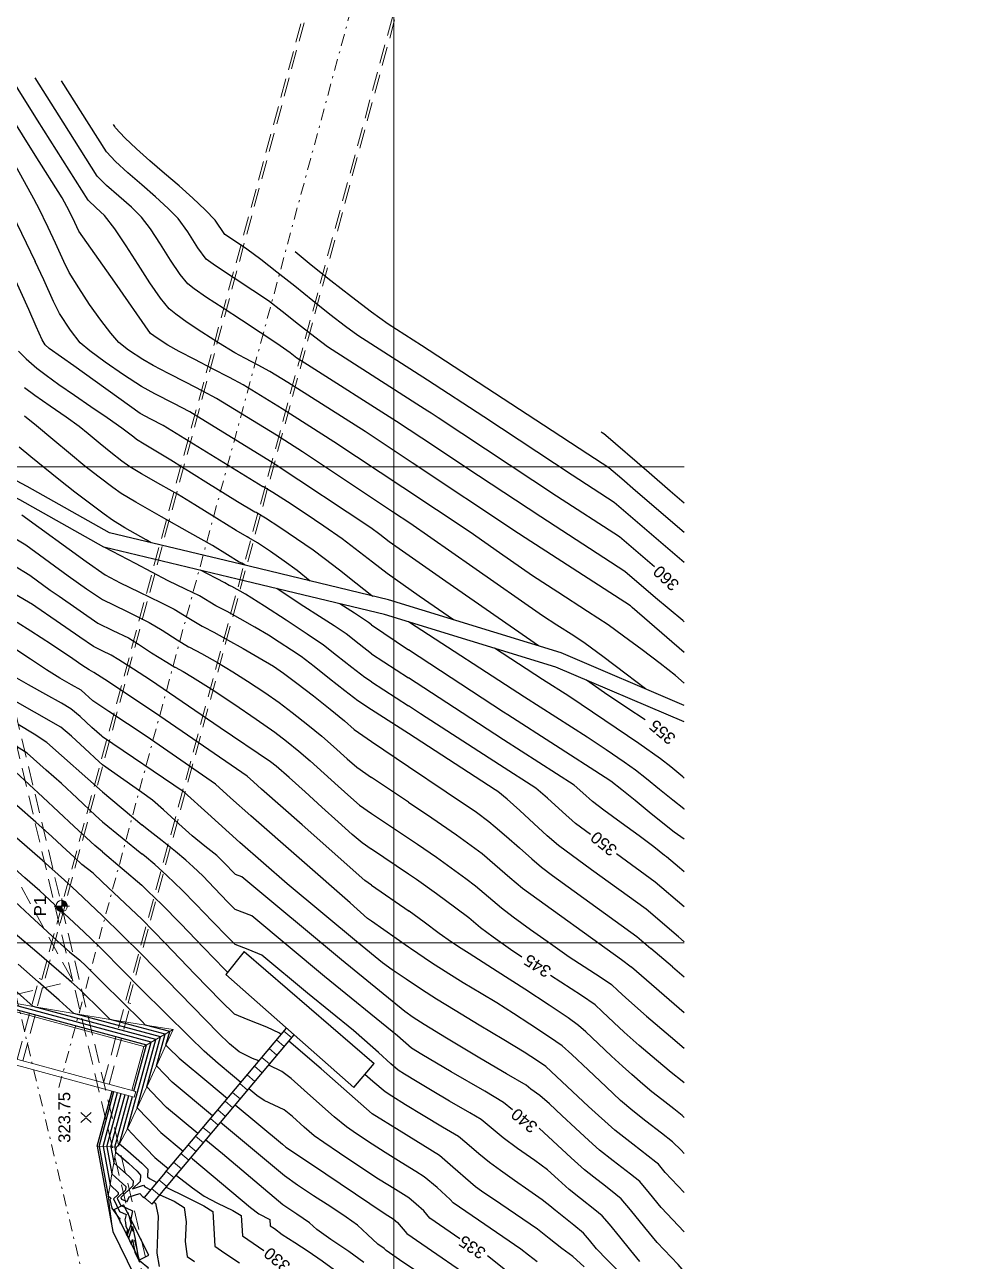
# Model space of a CAD drawing. Extents: x -3306 to 128006, y 43119 to 174431.
# Drawn here: x 62455.6 to 62506, y 108658.3 to 108723.2 of the extents above; entities that cross this region are included whole.
import ezdxf
from ezdxf.enums import TextEntityAlignment as Align

# ---------------------------------------------------------------- set-up
doc = ezdxf.new("R2010")
doc.units = 0
doc.header["$MEASUREMENT"] = 0
doc.linetypes.add('TRATTEGGIATA', pattern=[0.75, 0.5, -0.25])
doc.linetypes.add('TRATTOPUNTO2', pattern=[0.5, 0.25, -0.125, 0, -0.125])
for name, color, linetype in [('Bâti', 7, 'Continuous'), ('CANALISATION', 2, 'Continuous'), ('coordinate', 2, 'Continuous'), ('curve livello 1m', 2, 'Continuous'), ('curve livello 5m', 7, 'Continuous'), ('LIN010CO', 2, 'Continuous'), ('LIN018CO', 6, 'Continuous'), ('LIN025CO', 7, 'Continuous'), ('LIN035CO', 1, 'Continuous'), ('Strade', 7, 'Continuous'), ('TEXT035', 1, 'Continuous')]:
    doc.layers.add(name, color=color, linetype=linetype)
doc.styles.add('ARIAL', font='arial.ttf')

# ---------------------------------------------------------------- blocks, each defined once
blk = doc.blocks.new('quote')
at = {"layer": 'LIN018CO'}
for p, q in [((0.001, 0.001), (-0.001, -0.001)), ((0.001, -0.001), (-0.001, 0.001))]:
    blk.add_line(p, q, dxfattribs=at)
at = {"layer": 'LIN035CO'}
for p, q in [((-0.013, 0.013), (-0.106, 0.106)), ((0.106, 0.106), (0.013, 0.013)), ((-0.013, -0.013), (-0.106, -0.106)), ((0.106, -0.106), (0.013, -0.013))]:
    blk.add_line(p, q, dxfattribs=at)
at = {"layer": 'TEXT035', "style": 'ARIAL'}
blk.add_attdef('VALORE', text='', height=0.25, dxfattribs=at).set_placement((0, 0.33), align=Align.CENTER)
blk = doc.blocks.new('Coordonnées')
at = {"layer": 'LIN025CO', "lineweight": 0}
h = blk.add_hatch(color=256, dxfattribs=at)
h.dxf.hatch_style = 1
h.paths.add_polyline_path([(0, 0.3, 0.414214), (-0.3, 0), (0, 0)])
h.paths.add_polyline_path([(0.3, 0), (0, 0), (0, -0.3, 0.414214)])
at = {"layer": 'LIN025CO', "lineweight": 0, "flags": 128}
for points in [[(-0.4, 0), (0.4, 0)], [(0, 0.4), (0, -0.4)]]:
    blk.add_lwpolyline(points, dxfattribs=at)
at = {"layer": 'LIN025CO', "lineweight": 0}
blk.add_circle((0, 0), 0.3, dxfattribs=at)
at = {"layer": 'TEXT035', "style": 'ARIAL'}
blk.add_attdef('No°', text='', height=0.625, dxfattribs=at).set_placement((0, 0.825), align=Align.CENTER)

msp = doc.modelspace()

# ---------------------------------------------------------------- linework, layer by layer
at = {"layer": 'Bâti', "linetype": 'Continuous'}
for p, q in [((62467.142, 108674.539), (62466.18, 108673.327)), ((62467.142, 108674.539), (62473.964, 108668.652)), ((62466.18, 108673.327), (62472.912, 108667.401)), ((62462.993, 108662.937), (62469.37, 108670.519)), ((62463.407, 108662.59), (62469.775, 108670.162)), ((62472.912, 108667.401), (62473.964, 108668.652)), ((62462.993, 108662.937), (62461.898, 108661.622)), ((62462.311, 108661.275), (62463.407, 108662.59)), ((62460.315, 108660.995), (62460.799, 108661.238)), ((62462.13, 108658.587), (62460.799, 108661.238)), ((62461.646, 108658.344), (62460.315, 108660.995)), ((62461.646, 108658.344), (62462.13, 108658.587))]:
    msp.add_line(p, q, dxfattribs=at)
at = {"layer": 'CANALISATION', "linetype": 'Continuous', "lineweight": 0}
for p, q in [((62469.639, 108670.008), (62469.225, 108670.355)), ((62469.253, 108669.549), (62468.839, 108669.896)), ((62468.481, 108668.63), (62468.067, 108668.977)), ((62468.867, 108669.089), (62468.453, 108669.437)), ((62468.095, 108668.17), (62467.681, 108668.518)), ((62467.323, 108667.252), (62466.91, 108667.599)), ((62467.709, 108667.711), (62467.296, 108668.058)), ((62466.937, 108666.792), (62466.524, 108667.139)), ((62466.551, 108666.333), (62466.138, 108666.68)), ((62465.779, 108665.414), (62465.366, 108665.761)), ((62466.165, 108665.873), (62465.752, 108666.221)), ((62465.394, 108664.954), (62464.98, 108665.302)), ((62464.622, 108664.036), (62464.208, 108664.383)), ((62465.008, 108664.495), (62464.594, 108664.842)), ((62464.236, 108663.576), (62463.822, 108663.923)), ((62463.464, 108662.657), (62463.05, 108663.005)), ((62463.85, 108663.117), (62463.436, 108663.464)), ((62463.079, 108662.197), (62462.668, 108662.543)), ((62462.695, 108661.736), (62462.282, 108662.083))]:
    msp.add_line(p, q, dxfattribs=at)
at = {"layer": 'coordinate', "linetype": 'Continuous', "lineweight": 0}
for p, q in [((62475, 108762.986), (62475, 108626.219)), ((62435.092, 108700), (62490.266, 108700)), ((62378.839, 108675), (62490.266, 108675))]:
    msp.add_line(p, q, dxfattribs=at)
at = {"layer": 'curve livello 1m'}
for p, q in [((62487.698, 108698.74), (62486.977, 108699.358)), ((62488.414, 108699.698), (62489.531, 108698.74)), ((62489.648, 108673.74), (62488.509, 108674.698)), ((62486.97, 108674.126), (62487.473, 108673.74)), ((62454.572, 108671.643), (62462.004, 108669.629)), ((62461.347, 108667.206), (62462.004, 108669.629)), ((62459.524, 108664.302), (62460.304, 108667.178)), ((62459.934, 108664.285), (62460.69, 108667.074)), ((62460.139, 108664.276), (62460.883, 108667.021)), ((62460.344, 108664.268), (62461.076, 108666.969)), ((62460.594, 108664.427), (62461.269, 108666.917)), ((62459.524, 108664.302), (62460.004, 108661.7)), ((62459.934, 108664.285), (62460.198, 108662.852)), ((62460.139, 108664.276), (62460.295, 108663.43)), ((62460.344, 108664.268), (62460.392, 108664.008))]:
    msp.add_line(p, q, dxfattribs=at)
at = {"layer": 'curve livello 1m', "flags": 128}
for points in [[(62456.289, 108718.204), (62454.231, 108721.465)], [(62490.266, 108691.856), (62490.182, 108691.929), (62488.754, 108693.123), (62487.148, 108694.5), (62482.726, 108697.364), (62479.447, 108699.526), (62476.468, 108701.506), (62475.149, 108702.383), (62470.469, 108705.349), (62469.918, 108705.703), (62469.554, 108705.986), (62468.862, 108706.467), (62467.977, 108707.055), (62467.001, 108707.695), (62466.032, 108708.326), (62465.172, 108708.893), (62464.519, 108709.337), (62464.176, 108709.601), (62463.773, 108710.104), (62463.278, 108710.846), (62462.742, 108711.689), (62462.215, 108712.492), (62461.746, 108713.116), (62461.229, 108713.627), (62460.565, 108714.208), (62459.911, 108714.78), (62459.425, 108715.268), (62457.641, 108718.092), (62456.171, 108720.421)], [(62456.171, 108716.363), (62454.231, 108719.435)], [(62490.266, 108690.245), (62487.529, 108692.604), (62487.483, 108692.642), (62487.432, 108692.686), (62481.904, 108696.266), (62481.563, 108696.491), (62475.977, 108700.205), (62473.504, 108701.85), (62469.441, 108704.425), (62468.49, 108705.008), (62467.887, 108705.33), (62467.177, 108705.696), (62466.65, 108705.98), (62465.786, 108706.511), (62464.926, 108707.064), (62464.153, 108707.584), (62463.549, 108708.014), (62463.197, 108708.301), (62462.74, 108708.856), (62462.187, 108709.665), (62461.577, 108710.617), (62460.951, 108711.598), (62460.35, 108712.495), (62459.814, 108713.197), (62459.371, 108713.606), (62458.943, 108714.004), (62456.289, 108718.204), (62456.171, 108718.391)], [(62490.266, 108694.969), (62486.58, 108698.127), (62484.368, 108699.56), (62479.725, 108702.621), (62476.766, 108704.549), (62473.116, 108706.889), (62472.46, 108707.374), (62471.651, 108708.003), (62470.744, 108708.722), (62469.797, 108709.477), (62468.866, 108710.216), (62468.01, 108710.884), (62467.284, 108711.428), (62466.632, 108711.863), (62466.132, 108712.202), (62465.612, 108712.955), (62465.094, 108713.5), (62464.448, 108714.105), (62463.72, 108714.75), (62462.954, 108715.411), (62462.193, 108716.068), (62461.483, 108716.699), (62460.867, 108717.283), (62460.389, 108717.798), (62460.345, 108717.868), (62460.275, 108717.979)], [(62454.231, 108717.406), (62456.171, 108713.93)], [(62490.266, 108688.639), (62489.796, 108689.039), (62489.796, 108689.039), (62489.004, 108689.66), (62488.043, 108690.391), (62487.077, 108691.108), (62486.271, 108691.688), (62486.271, 108691.688), (62485.188, 108692.4), (62483.623, 108693.405), (62482.285, 108694.277), (62482.285, 108694.277), (62480.564, 108695.472), (62479.011, 108696.56), (62475.486, 108698.903), (62471.858, 108701.317), (62469.137, 108703.041), (62467.089, 108704.297), (62466.373, 108704.687), (62465.483, 108705.149), (62464.555, 108705.626), (62463.724, 108706.059), (62463.126, 108706.391), (62463.126, 108706.391), (62462.567, 108706.746), (62462.219, 108707), (62462.219, 108707), (62460.356, 108709.696), (62458.452, 108712.378), (62458.14, 108713.051), (62457.832, 108713.661), (62457.588, 108714.121), (62456.171, 108716.363)], [(62488.233, 108688.333), (62487.213, 108689.113), (62485.99, 108690.038), (62485.061, 108690.717), (62484.454, 108691.117), (62483.575, 108691.681), (62482.824, 108692.171), (62482.824, 108692.171), (62479.155, 108694.718), (62475.846, 108697.037), (62474.995, 108697.602), (62470.212, 108700.784), (62468.833, 108701.658), (62465.689, 108703.587), (62464.98, 108703.971), (62464.093, 108704.431), (62463.173, 108704.903), (62462.369, 108705.323), (62461.826, 108705.627), (62461.826, 108705.627), (62461.075, 108706.128), (62460.561, 108706.529), (62460.561, 108706.529), (62460.142, 108707.009), (62459.608, 108707.705), (62459.023, 108708.53), (62458.449, 108709.395), (62457.948, 108710.211), (62457.948, 108710.211), (62457.674, 108710.784), (62457.238, 108711.742), (62456.854, 108712.566), (62456.854, 108712.566), (62456.333, 108713.612), (62456.171, 108713.93)], [(62486.977, 108699.358), (62486.296, 108699.941), (62485.19, 108700.658), (62482.867, 108702.189), (62476.459, 108706.364), (62474.715, 108707.482), (62473.833, 108708.125), (62472.786, 108708.918), (62471.691, 108709.771), (62470.664, 108710.591), (62469.824, 108711.288)], [(62478.134, 108691.962), (62476.337, 108693.209), (62474.657, 108694.387), (62473.878, 108694.983), (62472.974, 108695.689), (62472.286, 108696.21), (62472.286, 108696.21), (62471.336, 108696.876), (62470.348, 108697.548), (62469.422, 108698.159), (62468.657, 108698.645), (62468.152, 108698.94), (62468.152, 108698.94), (62468.12, 108698.953), (62464.943, 108700.905), (62462.887, 108702.166), (62462.246, 108702.502), (62461.686, 108702.8), (62461.686, 108702.8), (62458.193, 108705.293), (62456.897, 108706.209), (62456.681, 108706.411), (62456.526, 108706.673), (62456.221, 108707.367), (62455.829, 108708.267), (62455.829, 108708.267), (62454.982, 108710.114)], [(62455.288, 108706.077), (62455.688, 108705.671), (62456.246, 108705.18), (62456.734, 108704.809), (62457.415, 108704.325), (62458.222, 108703.767), (62459.086, 108703.173), (62459.94, 108702.584), (62460.714, 108702.039), (62461.342, 108701.578), (62461.49, 108701.456), (62461.579, 108701.388), (62461.803, 108701.26), (62463.285, 108700.356), (62465.128, 108699.209), (62466.785, 108698.18), (62467.709, 108697.633), (62467.773, 108697.607), (62468.262, 108697.316), (62469.019, 108696.828), (62469.901, 108696.235), (62470.769, 108695.629), (62471.354, 108695.191), (62472.143, 108694.58), (62473.017, 108693.897), (62473.858, 108693.244), (62473.91, 108693.204)], [(62470.619, 108693.997), (62469.921, 108694.544), (62469.251, 108695.048), (62469.251, 108695.048), (62468.528, 108695.55), (62467.84, 108696.004), (62467.394, 108696.274), (62467.394, 108696.274), (62467.297, 108696.312), (62466.726, 108696.652), (62465.7, 108697.288), (62464.559, 108697.998), (62463.642, 108698.558), (62463.642, 108698.558), (62462.768, 108699.057), (62461.75, 108699.628), (62461.129, 108699.988), (62461.129, 108699.988), (62460.725, 108700.286), (62460.13, 108700.747), (62460.13, 108700.747), (62459.58, 108701.2), (62458.942, 108701.735), (62458.472, 108702.118), (62458.472, 108702.118), (62457.796, 108702.606), (62456.953, 108703.187), (62456.151, 108703.742), (62455.596, 108704.151)], [(62467.196, 108694.822), (62467.015, 108694.941), (62466.886, 108694.992), (62466.272, 108695.367), (62465.48, 108695.856), (62465.48, 108695.856), (62464.294, 108696.536), (62462.808, 108697.371), (62461.458, 108698.131), (62460.679, 108698.589), (62460.679, 108698.589), (62460.24, 108698.907), (62459.533, 108699.444), (62458.771, 108700.039), (62458.771, 108700.039), (62458.016, 108700.656), (62457.099, 108701.423), (62456.226, 108702.153), (62455.602, 108702.657)], [(62485.897, 108701.83), (62486.009, 108701.757), (62486.011, 108701.756), (62486.012, 108701.755), (62488.414, 108699.698)], [(62490.266, 108696.54), (62487.698, 108698.74)], [(62489.531, 108698.74), (62490.266, 108698.11)], [(62455.466, 108697.48), (62458.84, 108695.03), (62459.841, 108694.322), (62460.634, 108693.907), (62461.615, 108693.426), (62462.757, 108692.876), (62463.474, 108692.52), (62464.239, 108692.045), (62464.932, 108691.619), (62465.012, 108691.587), (62465.551, 108691.311), (62466.276, 108690.916), (62467.098, 108690.452), (62467.929, 108689.969), (62468.681, 108689.517), (62469.213, 108689.16), (62469.913, 108688.636), (62470.781, 108687.965), (62471.667, 108687.263), (62472.42, 108686.648), (62472.924, 108686.2), (62473.83, 108685.567)], [(62454.878, 108696.365), (62455.671, 108695.893), (62457.895, 108694.278), (62458.861, 108693.595), (62459.699, 108693.019), (62460.961, 108692.406), (62462.146, 108691.827), (62462.832, 108691.409), (62463.622, 108690.902), (62464.218, 108690.546), (62464.268, 108690.526), (62464.896, 108690.196), (62465.743, 108689.718), (62466.556, 108689.235), (62467.324, 108688.743), (62468.222, 108688.14), (62468.982, 108687.609), (62469.665, 108687.095), (62470.494, 108686.445), (62471.22, 108685.856), (62471.839, 108685.309), (62472.552, 108684.661), (62473.065, 108684.215), (62473.83, 108683.68)], [(62473.83, 108687.237), (62473.108, 108687.708), (62472.43, 108688.221), (62471.621, 108688.864), (62470.812, 108689.507), (62470.129, 108690.025), (62470.129, 108690.025), (62469.624, 108690.37), (62468.99, 108690.786), (62468.416, 108691.147), (62468.416, 108691.147), (62467.698, 108691.574), (62466.932, 108692.013), (62466.244, 108692.395), (62465.757, 108692.648), (62465.757, 108692.648), (62465.647, 108692.692), (62464.802, 108693.214), (62464.067, 108693.574), (62463.158, 108694.016), (62463.158, 108694.016), (62461.427, 108694.911), (62459.829, 108695.761)], [(62455.017, 108694.827), (62455.875, 108694.306), (62456.951, 108693.525), (62457.418, 108693.195), (62459.463, 108691.789), (62460.247, 108691.407), (62461.067, 108691.009), (62461.59, 108690.674), (62462.282, 108690.228), (62463.077, 108689.731), (62463.503, 108689.473), (62463.523, 108689.465), (62463.936, 108689.243), (62464.431, 108688.953), (62465.415, 108688.326), (62466.599, 108687.545), (62467.778, 108686.743), (62468.751, 108686.058), (62469.372, 108685.585), (62470.021, 108685.064), (62470.614, 108684.547), (62471.339, 108683.893), (62472.085, 108683.214), (62472.744, 108682.622), (62473.206, 108682.23), (62473.83, 108681.794)], [(62473.83, 108690.179), (62473.183, 108690.682), (62472.496, 108691.217), (62472.496, 108691.217), (62471.875, 108691.638), (62471.103, 108692.137), (62470.279, 108692.663), (62469.5, 108693.166), (62468.864, 108693.597), (62468.864, 108693.597), (62468.864, 108693.597)], [(62473.83, 108691.696), (62473.679, 108691.813), (62472.931, 108692.303), (62472.174, 108692.8)], [(62473.83, 108678.027), (62473.488, 108678.26), (62473.488, 108678.26), (62470.187, 108681.197), (62468.057, 108683.059), (62467.625, 108683.45), (62467.303, 108683.74), (62467.303, 108683.74), (62462.433, 108687.09), (62459.831, 108688.831), (62459.254, 108689.201), (62458.992, 108689.329), (62458.622, 108689.582), (62458.14, 108689.914), (62458.14, 108689.914), (62457.02, 108690.655), (62455.936, 108691.359), (62455.213, 108691.816)], [(62473.83, 108691.696), (62475.77, 108690.377)], [(62475.77, 108691.871), (62475.823, 108691.834), (62481.864, 108687.921), (62485.157, 108685.813), (62486.161, 108685.142), (62487.105, 108684.499), (62487.706, 108684.076), (62488.276, 108683.629), (62488.964, 108683.066), (62489.655, 108682.499), (62490.237, 108682.042), (62490.266, 108682.022)], [(62460.041, 108687.141), (62459.192, 108687.709), (62458.575, 108688.257), (62458.075, 108688.544), (62457.455, 108688.894), (62457.455, 108688.894), (62456.757, 108689.338), (62455.923, 108689.89), (62455.093, 108690.438)], [(62490.266, 108680.444), (62489.73, 108680.814), (62489.134, 108681.278), (62488.426, 108681.854), (62487.683, 108682.466), (62486.981, 108683.037), (62486.399, 108683.49), (62486.399, 108683.49), (62486.114, 108683.684), (62483.494, 108685.361), (62480.99, 108686.97), (62480.767, 108687.115), (62475.77, 108690.377)], [(62490.266, 108683.65), (62490.193, 108683.708), (62489.555, 108684.233), (62489.014, 108684.661), (62489.014, 108684.661), (62487.878, 108685.46), (62486.096, 108686.675), (62484.201, 108687.942), (62484.201, 108687.942), (62482.823, 108688.824), (62480.294, 108690.463)], [(62473.83, 108690.179), (62475.77, 108688.908)], [(62459.706, 108685.817), (62459.671, 108685.84), (62459.135, 108686.307), (62458.525, 108686.874), (62458.043, 108687.287), (62458.043, 108687.287), (62457.554, 108687.58), (62456.722, 108688.044), (62455.812, 108688.549), (62455.086, 108688.968)], [(62459.706, 108684.351), (62459.523, 108684.508), (62458.781, 108685.194), (62458.064, 108685.854), (62457.51, 108686.316), (62457.51, 108686.316), (62453.222, 108688.754)], [(62490.266, 108678.723), (62490.013, 108678.94), (62489.322, 108679.516), (62489.223, 108679.585), (62488.667, 108680.031), (62487.897, 108680.606), (62486.942, 108681.304), (62486.044, 108681.961), (62485.45, 108682.411), (62485.45, 108682.411), (62484.941, 108682.865), (62484.479, 108683.274), (62484.479, 108683.274), (62480.769, 108685.659), (62478.588, 108687.068), (62475.77, 108688.908)], [(62473.83, 108676.139), (62473.629, 108676.275), (62472.707, 108677.096), (62467.488, 108681.659), (62466.431, 108682.615), (62465.643, 108683.325), (62465.643, 108683.325), (62461.986, 108685.841), (62460.041, 108687.141)], [(62475.77, 108685.98), (62473.83, 108687.237)], [(62490.266, 108661.874), (62489.266, 108662.932), (62488.914, 108663.359), (62488.764, 108663.48), (62487.561, 108664.411), (62486.614, 108665.147), (62486.614, 108665.147), (62485.238, 108666.4), (62482.989, 108668.497), (62482.561, 108668.787), (62481.85, 108669.245), (62481.85, 108669.245), (62480.789, 108669.895), (62479.49, 108670.672), (62478.22, 108671.433), (62477.241, 108672.035), (62477.241, 108672.035), (62476.466, 108672.538), (62475.647, 108673.082), (62474.917, 108673.579), (62474.408, 108673.94), (62474.408, 108673.94), (62473.141, 108674.97), (62469.401, 108678.088), (62466.919, 108680.258), (62466.919, 108680.258), (62465.237, 108681.78), (62463.983, 108682.91), (62463.983, 108682.91), (62459.706, 108685.817)], [(62490.266, 108675.045), (62489.958, 108675.301), (62488.258, 108676.755), (62485.389, 108678.831), (62483.657, 108680.112), (62483.066, 108680.62), (62482.354, 108681.265), (62481.617, 108681.94), (62480.954, 108682.537), (62480.463, 108682.948), (62480.463, 108682.948), (62480.327, 108683.036), (62475.77, 108685.98)], [(62459.706, 108681.341), (62459.337, 108681.681), (62458.373, 108682.585), (62457.539, 108683.359), (62457.539, 108683.359), (62456.747, 108684.071), (62456.08, 108684.66), (62455.74, 108684.95), (62455.74, 108684.95), (62455.046, 108685.388)], [(62473.83, 108685.567), (62475.77, 108684.26)], [(62459.706, 108678.188), (62459.203, 108678.647), (62459.203, 108678.647), (62458.622, 108679.112), (62458.208, 108679.493), (62457.583, 108680.079), (62457.043, 108680.581), (62457.043, 108680.581), (62456.193, 108681.333), (62455.202, 108682.199), (62454.607, 108682.732), (62454.607, 108682.732), (62454.128, 108683.264), (62453.734, 108683.693), (62453.734, 108683.693), (62453.141, 108683.995), (62452.068, 108684.513)], [(62459.706, 108679.777), (62459.297, 108680.104), (62459.297, 108680.104), (62458.207, 108681.108), (62456.56, 108682.652), (62455.137, 108683.972)], [(62461.76, 108682.882), (62459.706, 108684.351)], [(62475.77, 108684.26), (62475.778, 108684.255), (62477.759, 108682.929), (62479.34, 108681.848), (62479.989, 108681.374), (62480.329, 108681.09), (62480.926, 108680.578), (62481.602, 108679.991), (62482.254, 108679.411), (62482.761, 108678.963), (62483.342, 108678.533), (62487.777, 108675.323), (62488.509, 108674.698)], [(62459.706, 108676.404), (62458.352, 108677.684), (62457.704, 108678.288), (62456.55, 108679.309), (62455.205, 108680.486), (62454.39, 108681.215), (62454.39, 108681.215), (62453.822, 108681.834), (62453.18, 108682.568), (62452.754, 108683.014), (62452.754, 108683.014), (62452.303, 108683.245), (62452.068, 108683.358)], [(62475.77, 108682.376), (62473.83, 108683.68)], [(62490.266, 108659.809), (62489.052, 108661.093), (62488.439, 108661.841), (62487.928, 108662.456), (62487.928, 108662.456), (62487.447, 108662.843), (62486.535, 108663.549), (62485.817, 108664.108), (62485.817, 108664.108), (62485.241, 108664.617), (62484.55, 108665.256), (62483.832, 108665.928), (62483.175, 108666.534), (62482.668, 108666.975), (62482.668, 108666.975), (62482.197, 108667.314), (62481.962, 108667.511), (62480.933, 108668.113), (62479.524, 108668.934), (62479.524, 108668.934), (62477.781, 108669.98), (62476.593, 108670.708), (62476.593, 108670.708), (62476.029, 108671.079), (62475.591, 108671.382), (62475.591, 108671.382), (62472.253, 108674.096), (62467.023, 108678.456), (62466.692, 108678.589), (62466.04, 108679.256), (62465.702, 108679.575), (62465.078, 108680.075), (62464.415, 108680.605), (62464.415, 108680.605), (62463.71, 108681.238), (62462.898, 108681.986), (62462.322, 108682.495), (62462.322, 108682.495), (62461.76, 108682.882)], [(62475.77, 108682.376), (62477.003, 108681.551), (62478.29, 108680.671), (62479.068, 108680.112), (62479.642, 108679.684), (62480.318, 108679.111), (62481.101, 108678.424), (62481.761, 108677.867), (62486.97, 108674.126)], [(62459.706, 108681.341), (62461.76, 108679.674)], [(62473.83, 108681.794), (62475.77, 108680.492)], [(62475.77, 108680.492), (62476.246, 108680.173), (62477.241, 108679.494), (62478.025, 108678.934), (62478.785, 108678.378), (62479.295, 108677.994), (62479.981, 108677.405), (62480.656, 108676.827), (62481.279, 108676.358), (62482.194, 108675.694), (62483.231, 108674.956), (62484.225, 108674.264), (62484.996, 108673.756), (62485.894, 108673.176), (62486.438, 108672.81), (62486.775, 108672.497), (62487.2, 108672.1), (62488.286, 108671.144), (62489.538, 108670.068), (62490.266, 108669.456)], [(62459.706, 108679.777), (62461.76, 108678.015)], [(62487.934, 108658.252), (62487.451, 108658.826), (62486.872, 108659.548), (62486.329, 108660.223), (62485.955, 108660.652), (62485.955, 108660.652), (62485.567, 108660.971), (62484.814, 108661.571), (62484.814, 108661.571), (62484.223, 108662.029), (62483.633, 108662.568), (62483.082, 108663.068), (62483.082, 108663.068), (62482.408, 108663.563), (62481.508, 108664.193), (62480.749, 108664.745), (62480.749, 108664.745), (62480.127, 108665.269), (62479.588, 108665.718), (62479.588, 108665.718), (62478.999, 108666.068), (62477.936, 108666.682), (62477.019, 108667.218), (62477.019, 108667.218), (62476.228, 108667.696), (62475.569, 108668.101), (62475.239, 108668.312), (62475.239, 108668.312), (62474.854, 108668.641), (62474.197, 108669.227), (62473.473, 108669.875), (62472.887, 108670.388), (62472.887, 108670.388), (62470.477, 108672.347), (62468.075, 108674.35), (62467.35, 108674.637), (62466.664, 108674.914), (62466.664, 108674.914), (62466.269, 108675.3), (62465.488, 108676.109), (62464.601, 108677.03), (62463.888, 108677.754), (62463.888, 108677.754), (62463.083, 108678.528), (62462.453, 108679.111), (62462.453, 108679.111), (62461.91, 108679.557), (62461.76, 108679.674)], [(62459.706, 108678.188), (62461.76, 108676.229)], [(62466.274, 108673.445), (62466.104, 108673.611), (62465.024, 108674.729), (62463.797, 108676.002), (62462.813, 108677.003), (62462.813, 108677.003), (62462.081, 108677.712), (62461.76, 108678.015)], [(62473.83, 108678.027), (62475.804, 108676.66)], [(62455.1, 108677.17), (62455.89, 108676.436), (62456.809, 108675.572), (62457.507, 108674.927), (62457.507, 108674.927), (62457.974, 108674.527), (62458.504, 108674.075), (62458.504, 108674.075), (62458.822, 108673.791), (62459.706, 108672.914)], [(62490.266, 108665.825), (62490.149, 108665.932), (62490.149, 108665.932), (62489.712, 108666.28), (62489.092, 108666.759), (62488.565, 108667.175), (62488.565, 108667.175), (62488.087, 108667.577), (62487.511, 108668.072), (62487.011, 108668.511), (62487.011, 108668.511), (62486.439, 108669.041), (62485.732, 108669.709), (62485.09, 108670.314), (62484.713, 108670.653), (62484.713, 108670.653), (62484.159, 108671.047), (62483.169, 108671.713), (62481.882, 108672.558), (62480.434, 108673.494), (62478.965, 108674.429), (62478.965, 108674.429), (62478.539, 108674.687), (62478.032, 108675.028), (62477.391, 108675.49), (62476.601, 108676.072), (62475.804, 108676.66), (62475.77, 108676.685)], [(62459.706, 108676.404), (62461.76, 108674.378)], [(62469.088, 108670.184), (62469.004, 108670.255), (62468.333, 108670.561), (62467.357, 108670.948), (62466.637, 108671.239), (62466.637, 108671.239), (62465.94, 108671.921), (62464.56, 108673.348), (62462.994, 108674.974), (62461.76, 108676.229)], [(62475.77, 108674.773), (62473.83, 108676.139)], [(62459.706, 108671.365), (62458.521, 108672.523), (62458.057, 108672.943), (62457.413, 108673.513), (62456.252, 108674.506), (62454.893, 108675.659)], [(62490.266, 108663.924), (62490.103, 108664.096), (62489.641, 108664.532), (62489.066, 108664.99), (62488.251, 108665.619), (62487.558, 108666.165), (62487.558, 108666.165), (62486.917, 108666.717), (62486.153, 108667.423), (62485.21, 108668.315), (62484.354, 108669.122), (62483.851, 108669.575), (62483.851, 108669.575), (62483.519, 108669.811), (62482.926, 108670.21), (62482.155, 108670.716), (62481.288, 108671.277), (62480.408, 108671.837), (62480.408, 108671.837), (62479.599, 108672.33), (62478.645, 108672.9), (62477.89, 108673.361), (62477.89, 108673.361), (62476.992, 108673.95), (62475.884, 108674.694), (62475.77, 108674.773)], [(62453.007, 108674.205), (62453.055, 108674.171), (62453.705, 108673.69), (62453.705, 108673.69), (62454.048, 108673.405), (62454.613, 108672.923), (62455.229, 108672.388), (62455.229, 108672.388), (62456.059, 108671.655)], [(62467.913, 108668.787), (62467.581, 108668.923), (62466.877, 108669.263), (62466.877, 108669.263), (62466.372, 108669.682), (62465.802, 108670.241), (62463.082, 108673.028), (62461.76, 108674.378)], [(62458.187, 108671.285), (62457.425, 108671.975), (62456.321, 108672.95), (62455.266, 108673.864)], [(62487.473, 108673.74), (62487.485, 108673.73), (62490.266, 108671.338)], [(62489.648, 108673.74), (62490.266, 108673.212)], [(62459.706, 108672.914), (62461.76, 108670.876)], [(62461.523, 108666.326), (62462.495, 108669.91), (62456.059, 108671.655)], [(62462.03, 108667.432), (62462.74, 108670.051), (62458.187, 108671.285)], [(62460.099, 108670.974), (62459.706, 108671.365)], [(62462.537, 108668.536), (62462.986, 108670.192), (62460.099, 108670.974)], [(62461.76, 108670.876), (62461.962, 108670.676)], [(62463.035, 108669.611), (62463.231, 108670.332), (62461.962, 108670.676)], [(62463.035, 108669.611), (62463.166, 108669.482), (62463.723, 108668.935), (62465.279, 108667.644), (62466.263, 108666.825)], [(62484.999, 108657.971), (62484.415, 108658.52), (62484.415, 108658.52), (62483.834, 108658.938), (62483.17, 108659.464), (62482.558, 108659.946), (62482.558, 108659.946), (62481.789, 108660.475), (62480.62, 108661.264), (62479.618, 108661.948), (62479.618, 108661.948), (62479.3, 108662.176), (62479.025, 108662.407), (62478.097, 108663.218), (62477.406, 108663.818), (62477.406, 108663.818), (62475.288, 108665.137), (62473.865, 108666.013), (62471.185, 108668.378), (62469.497, 108669.831)], [(62465.487, 108665.902), (62463.369, 108667.666), (62462.975, 108668.076), (62462.537, 108668.536)], [(62482.529, 108658.23), (62482.086, 108658.58), (62481.678, 108658.902), (62481.678, 108658.902), (62479.448, 108660.421), (62478.125, 108661.333), (62477.971, 108661.512), (62477.286, 108662.143), (62476.597, 108662.709), (62476.597, 108662.709), (62476.168, 108662.985), (62475.398, 108663.46), (62474.544, 108663.985), (62473.864, 108664.412), (62473.864, 108664.412), (62473.043, 108664.954), (62472.512, 108665.32), (62472.512, 108665.32), (62471.871, 108665.85), (62471.095, 108666.538), (62470.301, 108667.253), (62469.604, 108667.863), (62469.121, 108668.24), (62469.121, 108668.24), (62468.438, 108668.572)], [(62486.871, 108657.685), (62486.21, 108658.343), (62485.656, 108658.916), (62485.656, 108658.916), (62485.287, 108659.367), (62484.969, 108659.75), (62484.969, 108659.75), (62484.468, 108660.161), (62483.497, 108660.934), (62483.497, 108660.934), (62483.426, 108660.989), (62483.289, 108661.115), (62482.79, 108661.49), (62482.103, 108661.977), (62481.34, 108662.511), (62480.61, 108663.028), (62480.024, 108663.461), (62480.024, 108663.461), (62479.476, 108663.917), (62478.847, 108664.458), (62478.401, 108664.822), (62478.401, 108664.822), (62477.556, 108665.315), (62476.547, 108665.924), (62475.616, 108666.492), (62474.904, 108666.934), (62474.552, 108667.163), (62474.552, 108667.163), (62473.902, 108667.717), (62473.488, 108668.086)], [(62464.711, 108664.98), (62463.063, 108666.352), (62462.612, 108666.818), (62462.03, 108667.432)], [(62461.523, 108666.326), (62462.074, 108665.744), (62462.757, 108665.039), (62462.757, 108665.039), (62463.936, 108664.058)], [(62466.678, 108666.479), (62469.155, 108664.417), (62469.332, 108664.268), (62470.623, 108663.397), (62474.548, 108660.76), (62474.978, 108660.492), (62475.194, 108660.304), (62475.686, 108659.734), (62479.914, 108656.817)], [(62476.17, 108657.764), (62475.305, 108658.342), (62474.611, 108658.839), (62474.49, 108658.944), (62474.164, 108659.172), (62473.625, 108659.673), (62473.097, 108660.161), (62472.502, 108660.589), (62471.691, 108661.125), (62470.794, 108661.707), (62469.939, 108662.27), (62469.255, 108662.752), (62467.58, 108664.16), (62465.902, 108665.557)], [(62460.594, 108664.427), (62461.027, 108664.062), (62461.762, 108663.428), (62462.088, 108663.1), (62462.088, 108663.1), (62462.056, 108662.708), (62462.176, 108662.619), (62462.557, 108662.413)], [(62473.424, 108658.21), (62472.634, 108658.772), (62471.693, 108659.409), (62470.967, 108659.931), (62470.578, 108660.291), (62469.904, 108660.748), (62469.179, 108661.235), (62466.005, 108663.903), (62465.126, 108664.635)], [(62460.392, 108664.008), (62460.399, 108664.001), (62461.064, 108663.413), (62461.515, 108662.996), (62461.698, 108662.796), (62461.698, 108662.796), (62461.671, 108662.452), (62461.28, 108662.07), (62461.855, 108662.256), (62461.918, 108662.183), (62462.226, 108662.016)], [(62464.351, 108663.712), (62464.43, 108663.646), (62467.476, 108661.085), (62467.911, 108660.762), (62468.494, 108660.457), (62468.513, 108660.137), (62468.741, 108659.982), (62469.146, 108659.672), (62469.81, 108659.261), (62470.499, 108658.797), (62471.233, 108658.289), (62471.892, 108657.821)], [(62460.295, 108663.43), (62460.635, 108663.133), (62461.114, 108662.697), (62461.308, 108662.493), (62461.308, 108662.493), (62461.287, 108662.229), (62460.665, 108661.62), (62460.706, 108661.534), (62460.995, 108661.399), (62461.102, 108661.644), (62461.665, 108661.826), (62461.795, 108661.676), (62461.898, 108661.622)], [(62460.198, 108662.852), (62460.58, 108662.518), (62460.919, 108662.189), (62460.919, 108662.189), (62460.904, 108662.005), (62460.471, 108661.581), (62460.651, 108661.211), (62461.268, 108660.921), (62461.166, 108660.398), (62461.175, 108660.356), (62461.182, 108660.302), (62461.203, 108660.244), (62461.004, 108659.633), (62461.011, 108659.62), (62461.019, 108659.607), (62461.031, 108659.588), (62461.079, 108659.479), (62461.283, 108660.099), (62461.423, 108659.427), (62461.574, 108658.462), (62461.574, 108658.462), (62461.626, 108658.356), (62461.632, 108658.344), (62461.637, 108658.332), (62461.648, 108658.31), (62462.11, 108657.915)], [(62460.003, 108661.7), (62460.139, 108661.581), (62460.138, 108661.558), (62460.083, 108661.504), (62460.198, 108661.054), (62460.54, 108660.565), (62460.605, 108660.535), (62460.594, 108660.479), (62460.637, 108660.268)], [(62462.715, 108661.76), (62463.474, 108661.425), (62463.99, 108661.099), (62463.99, 108661.099), (62464.094, 108660.343), (62464.043, 108659.308), (62464.141, 108658.524), (62464.141, 108658.524), (62464.53, 108658.249)], [(62463.043, 108662.153), (62464.078, 108661.648), (62465.025, 108661.179), (62465.491, 108660.885), (62465.491, 108660.885), (62465.547, 108659.985), (62465.598, 108659.062), (62465.598, 108659.062), (62466.135, 108658.693), (62466.893, 108658.184)], [(62462.387, 108661.366), (62462.488, 108661.313), (62462.624, 108660.641), (62462.591, 108659.67), (62462.556, 108658.689), (62462.684, 108657.987)]]:
    msp.add_lwpolyline(points, dxfattribs=at)
at = {"layer": 'curve livello 1m', "lineweight": 0}
msp.add_circle((62350, 108775), 65655.947, dxfattribs=at)
at = {"layer": 'curve livello 5m'}
for q in [(62460.497, 108667.126), (62460.1, 108662.28)]:
    msp.add_line((62459.729, 108664.293), q, dxfattribs=at)
at = {"layer": 'curve livello 5m', "flags": 128}
for points in [[(62488.705, 108694.736), (62486.864, 108696.314), (62483.547, 108698.462), (62477.33, 108702.561), (62476.959, 108702.807), (62476.795, 108702.916), (62476.213, 108703.285), (62471.517, 108706.296), (62470.852, 108706.798), (62470.006, 108707.469), (62469.141, 108708.156), (62468.419, 108708.707), (62467.603, 108709.263), (62466.57, 108709.939), (62465.645, 108710.548), (62465.154, 108710.902), (62464.713, 108711.496), (62464.175, 108712.339), (62463.679, 108713.035), (62463.158, 108713.571), (62462.493, 108714.174), (62461.759, 108714.809), (62461.033, 108715.439), (62460.391, 108716.026), (62459.907, 108716.533), (62458.993, 108717.98), (62457.551, 108720.264)], [(62454.231, 108714.746), (62456.171, 108710.788)], [(62482.605, 108690.59), (62477.746, 108693.964), (62474.765, 108696.052), (62474.264, 108696.439), (62473.804, 108696.792), (62468.769, 108700.116), (62468.566, 108700.251), (62468.529, 108700.275), (62464.288, 108702.876), (62463.443, 108703.326), (62462.45, 108703.837), (62461.756, 108704.213), (62460.798, 108704.831), (62459.84, 108705.493), (62459.033, 108706.091), (62458.528, 108706.517), (62458.012, 108707.171), (62457.444, 108708.044), (62457.133, 108708.684), (62456.612, 108709.821), (62456.171, 108710.788)], [(62462.264, 108696.001), (62461.99, 108696.155), (62460.875, 108696.798), (62460.229, 108697.189), (62459.792, 108697.502), (62459.088, 108698.03), (62458.251, 108698.673), (62457.411, 108699.331), (62456.673, 108699.923), (62455.94, 108700.523), (62455.326, 108701.036)], [(62473.83, 108688.706), (62473.488, 108688.929), (62472.802, 108689.454), (62472.002, 108690.092), (62471.312, 108690.621), (62470.455, 108691.213), (62469.358, 108691.941), (62468.216, 108692.68), (62467.218, 108693.304), (62466.501, 108693.709), (62466.361, 108693.765), (62466.131, 108693.907), (62465.682, 108694.126), (62465.21, 108694.37), (62464.854, 108694.56)], [(62473.83, 108679.908), (62473.813, 108679.92), (62473.347, 108680.245), (62472.824, 108680.685), (62472.089, 108681.341), (62471.23, 108682.12), (62470.339, 108682.93), (62469.506, 108683.678), (62468.821, 108684.272), (62468.521, 108684.507), (62465.874, 108686.28), (62462.88, 108688.34), (62462.217, 108688.783), (62461.321, 108689.367), (62460.559, 108689.857), (62460.16, 108690.105), (62459.684, 108690.336), (62459.227, 108690.559), (62458.505, 108691.048), (62457.267, 108691.908), (62456.192, 108692.646), (62456.016, 108692.761), (62455.097, 108693.305)], [(62473.83, 108688.706), (62475.77, 108687.439)], [(62488.201, 108686.701), (62487.241, 108687.344), (62486.071, 108688.133), (62485.131, 108688.786)], [(62485.338, 108680.681), (62484.554, 108681.262), (62483.863, 108681.868), (62483.071, 108682.592), (62482.471, 108683.111), (62480.548, 108684.347), (62476.409, 108687.022), (62475.77, 108687.439)], [(62459.706, 108682.919), (62456.775, 108685.511), (62456.118, 108685.948), (62455.267, 108686.463)], [(62459.706, 108682.919), (62461.76, 108681.191)], [(62459.706, 108674.627), (62459.586, 108674.75), (62458.721, 108675.568), (62456.402, 108677.729), (62455.625, 108678.416), (62454.72, 108679.208), (62454.172, 108679.699), (62453.575, 108680.34), (62452.857, 108681.16), (62452.197, 108681.908), (62452.019, 108682.088)], [(62481.235, 108666.229), (62480.775, 108666.614), (62479.791, 108667.198), (62478.014, 108668.225), (62476.481, 108669.121), (62475.927, 108669.462), (62475.193, 108670.109), (62471.365, 108673.222), (62467.549, 108676.403), (62466.678, 108676.751), (62466.291, 108677.137), (62465.583, 108677.872), (62464.964, 108678.505), (62464.467, 108678.983), (62464.078, 108679.343), (62463.541, 108679.787), (62462.827, 108680.352), (62462.043, 108680.967), (62461.76, 108681.191)], [(62475.77, 108678.604), (62473.83, 108679.908)], [(62490.266, 108676.881), (62488.738, 108678.187), (62486.699, 108679.663)], [(62481.738, 108674.249), (62481.133, 108674.65), (62480.232, 108675.284), (62479.551, 108675.786), (62478.947, 108676.303), (62478.264, 108676.819), (62477.243, 108677.565), (62476.191, 108678.316), (62475.77, 108678.604)], [(62459.706, 108674.627), (62461.76, 108672.533)], [(62490.266, 108667.64), (62490.15, 108667.732), (62489.572, 108668.184), (62488.812, 108668.822), (62487.899, 108669.608), (62487.105, 108670.306), (62486.571, 108670.803), (62485.956, 108671.385), (62485.576, 108671.732), (62484.861, 108672.219), (62483.237, 108673.272)], [(62466.963, 108667.658), (62466.531, 108668.017), (62465.777, 108668.663), (62465.048, 108669.308), (62464.281, 108670.042), (62462.971, 108671.327), (62461.76, 108672.533)], [(62461.016, 108665.219), (62462.25, 108669.769), (62454.432, 108671.889), (62454.361, 108671.629)], [(62478.47, 108659.454), (62476.905, 108660.533), (62476.582, 108660.908), (62476.186, 108661.273), (62475.787, 108661.601), (62475.094, 108662.035), (62474.206, 108662.586), (62473.169, 108663.264), (62472.155, 108663.94), (62471.321, 108664.506), (62470.827, 108664.856), (62470.288, 108665.315), (62469.674, 108665.866), (62469.238, 108666.225), (62468.716, 108666.463), (62468.186, 108666.704), (62467.811, 108666.975), (62467.382, 108667.316)], [(62461.016, 108665.219), (62461.537, 108664.669), (62462.451, 108663.726), (62462.451, 108663.726), (62462.855, 108663.389), (62463.159, 108663.134)], [(62490.266, 108657.737), (62489.939, 108658.09), (62488.838, 108659.254), (62488.186, 108660.041), (62487.442, 108660.966), (62486.942, 108661.554), (62486.665, 108661.781), (62486.131, 108662.207), (62485.509, 108662.688), (62485.02, 108663.068), (62484.319, 108663.7), (62482.642, 108665.266)], [(62463.572, 108662.786), (62463.592, 108662.77), (62464.431, 108662.127), (62465.043, 108661.691), (62465.043, 108661.691), (62465.737, 108661.325), (62466.554, 108660.928), (62466.992, 108660.671), (62466.992, 108660.671), (62467.026, 108660.142), (62467.056, 108659.599), (62467.056, 108659.599), (62468.178, 108658.838)], [(62460.1, 108662.28), (62460.138, 108662.248), (62460.529, 108661.885), (62460.529, 108661.885), (62460.521, 108661.782), (62460.277, 108661.543), (62460.596, 108660.888), (62460.937, 108660.728), (62460.88, 108660.439), (62460.909, 108660.296), (62460.935, 108660.11), (62461.007, 108659.912), (62460.938, 108659.7), (62460.96, 108659.656), (62460.988, 108659.609), (62461.029, 108659.545), (62461.199, 108659.163), (62461.281, 108659.414), (62461.399, 108658.751), (62461.577, 108658.384), (62461.597, 108658.344), (62461.616, 108658.304), (62461.653, 108658.227)], [(62488.235, 108649.698), (62487.975, 108650.011), (62487.432, 108650.705), (62486.905, 108651.394), (62486.552, 108651.872), (62486.098, 108652.566), (62485.569, 108653.416), (62485.041, 108654.267), (62484.586, 108654.96), (62484.394, 108655.211), (62484.29, 108655.317), (62483.792, 108655.689), (62482.929, 108656.302), (62481.98, 108656.973), (62481.225, 108657.521), (62479.918, 108658.553)]]:
    msp.add_lwpolyline(points, dxfattribs=at)
at = {"layer": 'LIN010CO', "linetype": 'TRATTEGGIATA', "lineweight": 0, "ltscale": 2}
for p, q in [((62455.508, 108668.789), (62471.53, 108727.89)), ((62459.755, 108667.638), (62475.777, 108726.739)), ((62452.548, 108683.176), (62458.141, 108672.995)), ((62452.149, 108671.567), (62458.141, 108672.995))]:
    msp.add_line(p, q, dxfattribs=at)
at = {"layer": 'LIN010CO', "linetype": 'TRATTOPUNTO2', "lineweight": 0, "ltscale": 2.5}
msp.add_line((62457.408, 108667.388), (62473.653, 108727.314), dxfattribs=at)
at = {"layer": 'LIN010CO', "linetype": 'TRATTOPUNTO2', "lineweight": 0, "ltscale": 2.5, "flags": 128}
msp.add_lwpolyline([(62455.145, 108672.281), (62466.124, 108626.219)], dxfattribs=at)
at = {"layer": 'LIN018CO', "lineweight": 0}
for p, q in [((62454.401, 108671.942), (62456.059, 108671.655)), ((62458.187, 108671.285), (62456.059, 108671.655)), ((62458.187, 108671.285), (62460.099, 108670.974)), ((62460.099, 108670.974), (62461.962, 108670.676)), ((62461.869, 108669.551), (62463.42, 108670.441)), ((62463.42, 108670.441), (62461.962, 108670.676)), ((62463.035, 108669.611), (62463.42, 108670.441)), ((62462.537, 108668.536), (62463.035, 108669.611)), ((62462.03, 108667.432), (62462.537, 108668.536)), ((62461.523, 108666.326), (62462.03, 108667.432)), ((62461.016, 108665.219), (62461.523, 108666.326)), ((62460.594, 108664.427), (62461.016, 108665.219)), ((62459.421, 108664.306), (62460.434, 108664.264)), ((62460.434, 108664.264), (62460.594, 108664.427)), ((62460.295, 108663.43), (62460.434, 108664.264)), ((62460.198, 108662.852), (62460.295, 108663.43)), ((62460.1, 108662.28), (62460.198, 108662.852)), ((62460.003, 108661.7), (62460.1, 108662.28)), ((62460.246, 108659.836), (62460.003, 108661.7))]:
    msp.add_line(p, q, dxfattribs=at)
at = {"layer": 'LIN025CO', "linetype": 'TRATTEGGIATA', "lineweight": 0, "ltscale": 2}
for p, q in [((62456.515, 108673.075), (62471.385, 108727.929)), ((62461.051, 108671.845), (62475.921, 108726.7)), ((62449.564, 108708.98), (62469.29, 108626.219)), ((62449.9, 108709.06), (62469.645, 108626.219)), ((62455.219, 108668.868), (62456.37, 108673.114)), ((62456.37, 108673.114), (62456.515, 108673.075)), ((62460.044, 108667.559), (62461.196, 108671.806)), ((62461.196, 108671.806), (62461.051, 108671.845))]:
    msp.add_line(p, q, dxfattribs=at)
at = {"layer": 'LIN025CO', "linetype": 'Continuous', "lineweight": 0}
for p, q in [((62454.65, 108671.509), (62461.869, 108669.551)), ((62461.241, 108667.235), (62461.869, 108669.551)), ((62453.741, 108668.958), (62461.365, 108666.89)), ((62453.819, 108669.247), (62461.444, 108667.18)), ((62461.365, 108666.89), (62461.444, 108667.18)), ((62461.898, 108661.622), (62462.311, 108661.275))]:
    msp.add_line(p, q, dxfattribs=at)
at = {"layer": 'Strade', "linetype": 'Continuous'}
for q in [(62460.207, 108667.204), (62460.246, 108659.836)]:
    msp.add_line((62459.421, 108664.306), q, dxfattribs=at)
at = {"layer": 'Strade', "linetype": 'Continuous', "flags": 128}
for points in [[(62490.266, 108687.467), (62483.788, 108690.227), (62474.728, 108693.007), (62466.963, 108694.878), (62460.07, 108696.526), (62455.747, 108698.968), (62453.189, 108700.302), (62450.107, 108701.841), (62448.064, 108703.91), (62447.27, 108707.085), (62447.16, 108707.212)], [(62490.266, 108686.597), (62483.513, 108689.475), (62474.517, 108692.235), (62466.776, 108694.1), (62459.774, 108695.774), (62455.365, 108698.265), (62452.825, 108699.589), (62449.631, 108701.185), (62447.341, 108703.504), (62446.541, 108706.704), (62446.513, 108706.736)], [(62460.246, 108659.836), (62463.965, 108652.189), (62464.425, 108651.601), (62465.106, 108651.13), (62472.482, 108648.147), (62479.72, 108645.041), (62486.386, 108641.764), (62486.942, 108641.252), (62487.275, 108640.665), (62488.124, 108636.948), (62488.838, 108635.257), (62490.266, 108633.674)]]:
    msp.add_lwpolyline(points, dxfattribs=at)

# ---------------------------------------------------------------- block references
at = {"xscale": 2.5, "yscale": 2.5, "zscale": 2.5, "rotation": 90}
msp.add_blockref('quote', (62458.832, 108665.824), dxfattribs=at).add_auto_attribs({'VALORE': '323.75'})
at = {"layer": 'curve livello 1m', "lineweight": 0, "rotation": 90}
msp.add_blockref('Coordonnées', (62457.559, 108676.926), dxfattribs=at).add_auto_attribs({'No°': 'P1'})

# ---------------------------------------------------------------- texts
at = {"layer": 'coordinate', "color": 1, "style": 'ARIAL'}
for s, rotation, p in [('360', 136.70986, (62488.993, 108694.87)), ('355', 139.77144, (62488.758, 108686.766)), ('350', 140.56437, (62485.67, 108680.899)), ('345', 147.79165, (62482.102, 108674.434)), ('340', 140.39514, (62481.495, 108666.358)), ('335', 146.03525, (62478.692, 108659.669)), ('330', 139.857, (62468.514, 108659.053))]:
    msp.add_text(s, height=0.625, rotation=rotation, dxfattribs=at).set_placement(p, align=Align.RIGHT)

doc.saveas('drawing.dxf')
